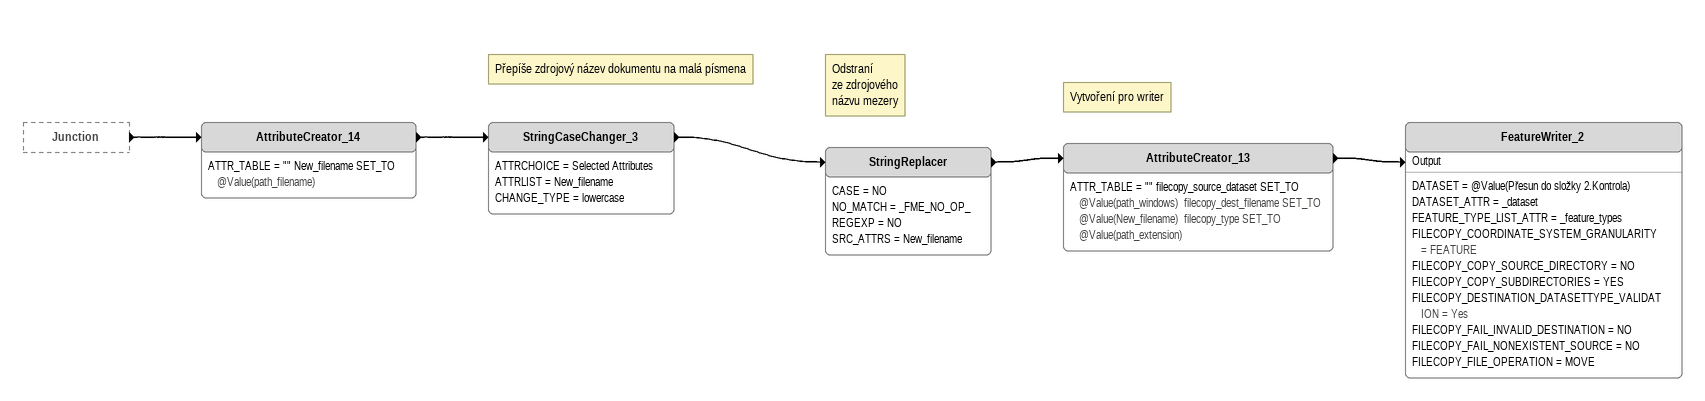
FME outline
Junction [outside]
    -> AttributeCreator_14
AttributeCreator_14
    ATTR_TABLE = "" New_filename SET_TO @Value(path_filename)
    -> StringCaseChanger_3
Note: Přepíše zdrojový název dokumentu na malá písmena
StringCaseChanger_3
    ATTRCHOICE = Selected Attributes
    ATTRLIST = New_filename
    CHANGE_TYPE = lowercase
    -> StringReplacer
Note: Odstraní / ze zdrojového / názvu mezery
StringReplacer
    CASE = NO
    NO_MATCH = _FME_NO_OP_
    REGEXP = NO
    SRC_ATTRS = New_filename
    -> AttributeCreator_13
Note: Vytvoření pro writer
AttributeCreator_13
    ATTR_TABLE = "" filecopy_source_dataset SET_TO @Value(path_windows)  filecopy_dest_filename SET_TO @Value(New_filename)  filecopy_type SET_TO @Value(path_extension)
    -> FeatureWriter_2 [Output]
FeatureWriter_2
    DATASET = @Value(Přesun do složky 2.Kontrola)
    DATASET_ATTR = _dataset
    FEATURE_TYPE_LIST_ATTR = _feature_types
    FILECOPY_COORDINATE_SYSTEM_GRANULARITY = FEATURE
    FILECOPY_COPY_SOURCE_DIRECTORY = NO
    FILECOPY_COPY_SUBDIRECTORIES = YES
    FILECOPY_DESTINATION_DATASETTYPE_VALIDATION = Yes
    FILECOPY_FAIL_INVALID_DESTINATION = NO
    FILECOPY_FAIL_NONEXISTENT_SOURCE = NO
    FILECOPY_FILE_OPERATION = MOVE
